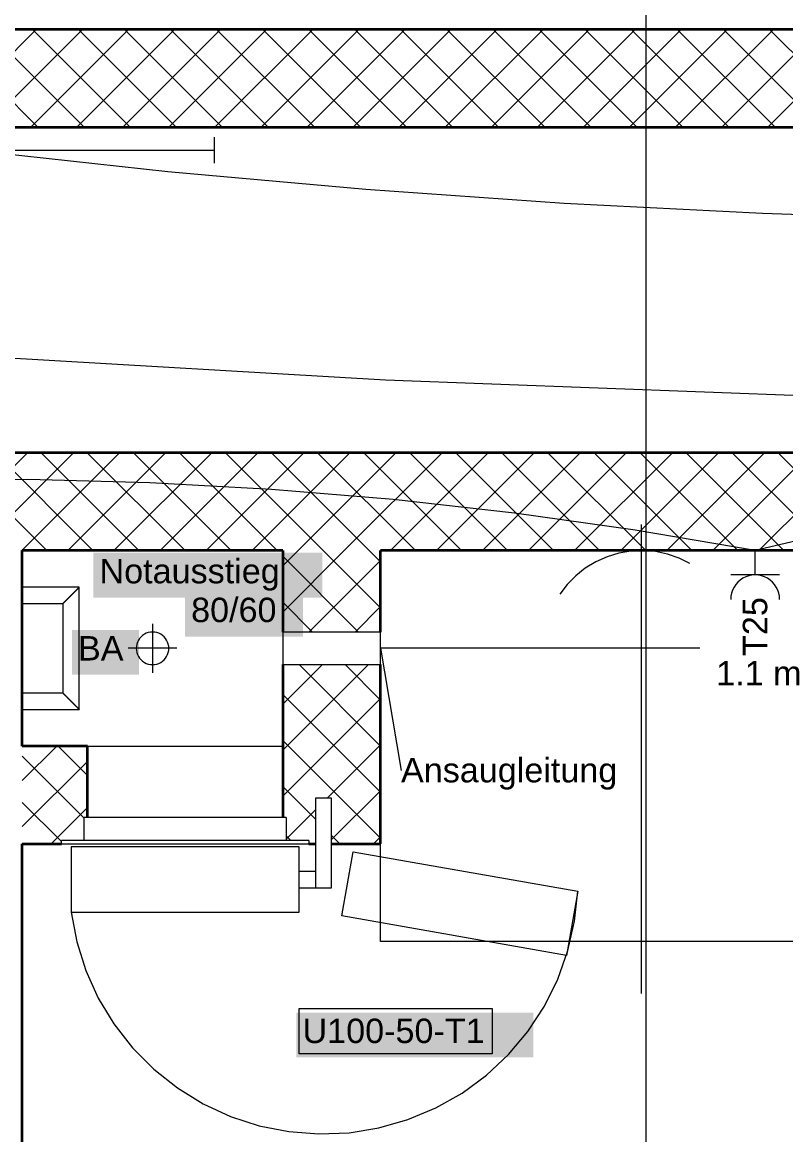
# Model space of a CAD drawing. Extents: x -1067 to 613, y -179 to 712.
# Drawn here: x 59.2 to 106.1, y 408.5 to 476.8 of the extents above; entities that cross this region are included whole.
import ezdxf
from ezdxf.lldxf.tags import DXFTag

# ---------------------------------------------------------------- set-up
doc = ezdxf.new("R2010")
doc.units = 0
doc.layers.get('0').update_dxf_attribs({"lineweight": 13})
for name, color, linetype, lineweight in [('A-____-NOTE-TEXT', 7, 'Continuous', 9), ('A-DETL-____-THIN', 7, 'Continuous', 9), ('A-DETL-GENF-HDLN', 7, '_Verdeckte Linien_', 9), ('A-DOOR-____-HDLN', 7, '_Verdeckte Linien_', 9), ('A-DOOR-____-IDEN', 7, 'Continuous', 5), ('A-DOOR-____-OTLN', 7, 'Continuous', 9), ('A-DOOR-FRAM-OTLN', 7, 'Continuous', 9), ('A-WALL-____-MCUT', 7, 'Continuous', 35), ('A-WALL-____-PATT', 7, 'Continuous', 35), ('I-WALL-____-OTLN', 7, 'Continuous', 9), ('M-HVAC-DUCT-IDEN', 7, 'Continuous', 5), ('M-HVAC-DUCT-OTLN', 7, 'Continuous', 9), ('Q-SPCQ-____-HDLN', 7, '_Verdeckte Linien_', 9), ('S-GRID-____-OTLN', 7, 'Continuous', 5), ('Vertikale Erschließung', 7, 'Continuous', 9)]:
    doc.layers.add(name, color=color, linetype=linetype, lineweight=lineweight)
for name, color, linetype, lineweight, true_color in [('EL01_WAN_Kraft', 1, 'Continuous', 13, 0xff0000), ('EL01_WAN_Leitung_Kraft', 1, 'Continuous', 13, 0xff0000), ('EL01_WAN_Leitung_Licht', 7, 'Continuous', 13, 0x0080ff), ('EL01_WAN_Leuchten', 7, 'Continuous', 13, 0x0080ff)]:
    doc.layers.add(name, color=color, linetype=linetype, lineweight=lineweight, true_color=true_color)
doc.styles.get("Standard").update_dxf_attribs({"font": 'arial.ttf'})
tags = doc.linetypes.add('_Rasterlinie_', pattern=[0.375, 0.2, -0.05, 0.075, -0.05]).pattern_tags.tags
tags[10:11] = [DXFTag(74, 4), DXFTag(75, 0), DXFTag(340, '0'), DXFTag(46, 1.0), DXFTag(50, 0.0), DXFTag(44, 0.0), DXFTag(45, 0.0)]
tags[8:9] = [DXFTag(74, 4), DXFTag(75, 0), DXFTag(340, '0'), DXFTag(46, 1.0), DXFTag(50, 0.0), DXFTag(44, 0.0), DXFTag(45, 0.0)]
tags[6:7] = [DXFTag(74, 4), DXFTag(75, 0), DXFTag(340, '0'), DXFTag(46, 1.0), DXFTag(50, 0.0), DXFTag(44, 0.0), DXFTag(45, 0.0)]
tags[4:5] = [DXFTag(74, 4), DXFTag(75, 0), DXFTag(340, '0'), DXFTag(46, 1.0), DXFTag(50, 0.0), DXFTag(44, 0.0), DXFTag(45, 0.0)]
tags = doc.linetypes.add('_Strichpunkt - Fein_', pattern=[0.2, 0.1, -0.05, 0, -0.05]).pattern_tags.tags
tags[10:11] = [DXFTag(74, 4), DXFTag(75, 0), DXFTag(340, '0'), DXFTag(46, 1.0), DXFTag(50, 0.0), DXFTag(44, 0.0), DXFTag(45, 0.0)]
tags[8:9] = [DXFTag(74, 4), DXFTag(75, 0), DXFTag(340, '0'), DXFTag(46, 1.0), DXFTag(50, 0.0), DXFTag(44, 0.0), DXFTag(45, 0.0)]
tags[6:7] = [DXFTag(74, 4), DXFTag(75, 0), DXFTag(340, '0'), DXFTag(46, 1.0), DXFTag(50, 0.0), DXFTag(44, 0.0), DXFTag(45, 0.0)]
tags[4:5] = [DXFTag(74, 4), DXFTag(75, 0), DXFTag(340, '0'), DXFTag(46, 1.0), DXFTag(50, 0.0), DXFTag(44, 0.0), DXFTag(45, 0.0)]
tags = doc.linetypes.add('_Verdeckte Linien_', pattern=[0.15, 0.1, -0.05]).pattern_tags.tags
tags[6:7] = [DXFTag(74, 4), DXFTag(75, 0), DXFTag(340, '0'), DXFTag(46, 1.0), DXFTag(50, 0.0), DXFTag(44, 0.0), DXFTag(45, 0.0)]
tags[4:5] = [DXFTag(74, 4), DXFTag(75, 0), DXFTag(340, '0'), DXFTag(46, 1.0), DXFTag(50, 0.0), DXFTag(44, 0.0), DXFTag(45, 0.0)]

# ---------------------------------------------------------------- blocks, each defined once
blk = doc.blocks.new('Referenz-A0UJ3194XE', base_point=(-1062.181, -175.856))
at = {"layer": 'A-____-NOTE-TEXT', "color": 0, "linetype": 'Continuous', "lineweight": 5, "ltscale": 0.13}
for p, q in [((66.703, 439.242), (66.594, 439.169)), ((66.82, 439.3), (66.703, 439.242)), ((66.944, 439.342), (66.82, 439.3)), ((67.072, 439.367), (66.944, 439.342)), ((67.203, 439.376), (67.072, 439.367)), ((67.203, 439.876), (67.203, 436.876)), ((67.334, 439.367), (67.203, 439.376)), ((67.462, 439.342), (67.334, 439.367)), ((67.586, 439.3), (67.462, 439.342)), ((67.703, 439.242), (67.586, 439.3)), ((67.812, 439.169), (67.703, 439.242)), ((66.237, 438.635), (66.212, 438.506)), ((66.279, 438.758), (66.237, 438.635)), ((66.337, 438.876), (66.279, 438.758)), ((66.41, 438.984), (66.337, 438.876)), ((66.496, 439.083), (66.41, 438.984)), ((66.594, 439.169), (66.496, 439.083)), ((67.91, 439.083), (67.812, 439.169)), ((67.996, 438.984), (67.91, 439.083)), ((68.069, 438.876), (67.996, 438.984)), ((68.127, 438.758), (68.069, 438.876)), ((68.169, 438.635), (68.127, 438.758)), ((68.194, 438.506), (68.169, 438.635)), ((68.703, 438.376), (65.703, 438.376)), ((66.212, 438.506), (66.203, 438.376)), ((66.203, 438.376), (66.212, 438.245)), ((66.212, 438.245), (66.237, 438.117)), ((66.237, 438.117), (66.279, 437.993)), ((66.279, 437.993), (66.337, 437.876)), ((66.337, 437.876), (66.41, 437.767)), ((67.996, 437.767), (68.069, 437.876)), ((68.069, 437.876), (68.127, 437.993)), ((68.127, 437.993), (68.169, 438.117)), ((68.169, 438.117), (68.194, 438.245)), ((68.203, 438.376), (68.194, 438.506)), ((68.194, 438.245), (68.203, 438.376)), ((66.41, 437.767), (66.496, 437.669)), ((66.496, 437.669), (66.594, 437.582)), ((66.594, 437.582), (66.703, 437.51)), ((66.703, 437.51), (66.82, 437.452)), ((66.82, 437.452), (66.944, 437.41)), ((66.944, 437.41), (67.072, 437.384)), ((67.072, 437.384), (67.203, 437.376)), ((67.203, 437.376), (67.334, 437.384)), ((67.334, 437.384), (67.462, 437.41)), ((67.462, 437.41), (67.586, 437.452)), ((67.586, 437.452), (67.703, 437.51)), ((67.703, 437.51), (67.812, 437.582)), ((67.812, 437.582), (67.91, 437.669)), ((67.91, 437.669), (67.996, 437.767))]:
    blk.add_line(p, q, dxfattribs=at)
at = {"layer": 'A-____-NOTE-TEXT', "color": 7, "linetype": 'Continuous', "lineweight": 5, "ltscale": 0.13, "true_color": 0xffffff}
for points in [[(63.573, 441.486), (77.631, 441.486), (63.573, 444.239)], [(77.631, 441.486), (63.573, 444.239), (77.631, 444.239)], [(69.196, 439.081), (76.44, 439.081), (69.196, 441.858)], [(76.44, 439.081), (69.196, 441.858), (76.44, 441.858)], [(62.252, 436.748), (66.369, 436.748), (62.252, 439.501)], [(66.369, 436.748), (62.252, 439.501), (66.369, 439.501)]]:
    blk.add_solid(points, dxfattribs=at)
at = {"layer": 'A-DETL-____-THIN', "color": 0, "linetype": 'Continuous', "ltscale": 0.13}
for p, q in [((76.203, 426.176), (62.203, 426.176)), ((62.203, 426.176), (62.203, 422.176)), ((76.203, 422.176), (76.203, 426.176)), ((62.203, 422.176), (76.203, 422.176))]:
    blk.add_line(p, q, dxfattribs=at)
at = {"layer": 'A-DETL-GENF-HDLN', "color": 0, "linetype": '_Verdeckte Linien_', "ltscale": 0.13}
for p, q in [((97.203, 445.976), (97.203, 417.176)), ((81.203, 420.376), (81.203, 444.376)), ((81.203, 444.376), (92.203, 444.376)), ((95.831, 444.217), (95.109, 443.998)), ((96.574, 444.343), (95.831, 444.217)), ((97.327, 444.374), (96.574, 444.343)), ((98.078, 444.311), (97.327, 444.374)), ((98.816, 444.155), (98.078, 444.311)), ((99.528, 443.907), (98.816, 444.155)), ((100.203, 444.376), (113.203, 444.376)), ((94.421, 443.692), (93.776, 443.301)), ((95.109, 443.998), (94.421, 443.692)), ((100.203, 443.572), (99.528, 443.907)), ((93.185, 442.832), (92.658, 442.293)), ((93.776, 443.301), (93.185, 442.832)), ((92.658, 442.293), (92.203, 441.692)), ((100.803, 438.376), (81.203, 438.376)), ((78.833, 421.946), (79.528, 425.885)), ((79.528, 425.885), (93.315, 423.454)), ((93.315, 423.454), (92.62, 419.515)), ((92.62, 419.515), (78.833, 421.946)), ((113.203, 420.376), (81.203, 420.376))]:
    blk.add_line(p, q, dxfattribs=at)
at = {"layer": 'A-DOOR-____-HDLN', "color": 0, "linetype": '_Verdeckte Linien_', "ltscale": 0.13}
for p, q in [((93.121, 421.618), (93.316, 423.461)), ((62.203, 422.176), (62.549, 420.355)), ((92.71, 419.81), (93.121, 421.618)), ((62.549, 420.355), (63.109, 418.587)), ((92.087, 418.064), (92.71, 419.81)), ((63.109, 418.587), (63.874, 416.898)), ((91.261, 416.404), (92.087, 418.064)), ((63.874, 416.898), (64.833, 415.312)), ((90.245, 414.853), (91.261, 416.404)), ((64.833, 415.312), (65.973, 413.851)), ((89.053, 413.434), (90.245, 414.853)), ((65.973, 413.851), (67.279, 412.534)), ((87.701, 412.166), (89.053, 413.434)), ((67.279, 412.534), (68.731, 411.382)), ((86.208, 411.066), (87.701, 412.166)), ((68.731, 411.382), (70.309, 410.41)), ((84.595, 410.152), (86.208, 411.066)), ((70.309, 410.41), (71.992, 409.631)), ((82.886, 409.434), (84.595, 410.152)), ((71.992, 409.631), (73.755, 409.057)), ((81.104, 408.924), (82.886, 409.434)), ((73.755, 409.057), (75.573, 408.696)), ((75.573, 408.696), (77.421, 408.553)), ((77.421, 408.553), (79.274, 408.629)), ((79.274, 408.629), (81.104, 408.924))]:
    blk.add_line(p, q, dxfattribs=at)
at = {"layer": 'A-DOOR-____-IDEN', "color": 0, "linetype": 'Continuous', "ltscale": 0.13}
for p, q in [((76.213, 416.255), (88.053, 416.255)), ((76.213, 413.475), (76.213, 416.255)), ((88.053, 416.255), (88.053, 413.475)), ((88.053, 413.475), (76.213, 413.475))]:
    blk.add_line(p, q, dxfattribs=at)
at = {"layer": 'A-DOOR-____-IDEN', "color": 7, "linetype": 'Continuous', "ltscale": 0.13, "true_color": 0xffffff}
for points in [[(76.038, 413.252), (90.577, 413.252), (76.038, 416.011)], [(90.577, 413.252), (76.038, 416.011), (90.577, 416.011)]]:
    blk.add_solid(points, dxfattribs=at)
at = {"layer": 'A-DOOR-____-OTLN', "color": 0, "linetype": 'Continuous', "ltscale": 0.13}
for p, q in [((78.2, 429.176), (77.2, 429.176)), ((77.2, 429.176), (77.2, 423.676)), ((78.2, 423.676), (78.2, 429.176)), ((77.2, 424.676), (76.203, 424.676)), ((76.203, 423.676), (77.2, 423.676)), ((77.2, 423.676), (78.2, 423.676))]:
    blk.add_line(p, q, dxfattribs=at)
at = {"layer": 'A-DOOR-FRAM-OTLN', "color": 0, "linetype": 'Continuous', "ltscale": 0.13}
for p, q in [((63.003, 426.576), (63.003, 427.976)), ((75.403, 427.976), (63.003, 427.976)), ((75.403, 427.976), (75.403, 426.576)), ((61.603, 426.376), (61.603, 426.576)), ((76.803, 426.576), (61.603, 426.576)), ((61.603, 426.376), (76.803, 426.376)), ((76.803, 426.576), (76.803, 426.376))]:
    blk.add_line(p, q, dxfattribs=at)
at = {"layer": 'A-WALL-____-MCUT', "color": 0, "linetype": 'Continuous', "ltscale": 0.35}
for p, q in [((198.844, 476.376), (-829.787, 476.376)), ((-827.132, 470.376), (198.844, 470.376)), ((178.303, 450.376), (-831.255, 450.376)), ((59.203, 432.376), (59.203, 444.376)), ((75.203, 444.376), (59.203, 444.376)), ((75.203, 444.376), (75.203, 439.376)), ((168.303, 444.376), (81.203, 444.376)), ((81.203, 439.376), (81.203, 444.376)), ((75.203, 437.376), (75.203, 427.976)), ((81.203, 426.376), (81.203, 437.376)), ((63.203, 432.376), (59.203, 432.376)), ((63.203, 427.976), (63.203, 432.376)), ((59.203, 350.976), (59.203, 426.376)), ((59.203, 426.376), (61.603, 426.376)), ((76.803, 426.376), (77.2, 426.376)), ((78.2, 426.376), (81.203, 426.376))]:
    blk.add_line(p, q, dxfattribs=at)
at = {"layer": 'A-WALL-____-PATT', "color": 0, "linetype": 'Continuous', "lineweight": 9, "ltscale": 0.13}
for p, q in [((54.067, 470.376), (60.067, 476.376)), ((60.169, 470.376), (54.169, 476.376)), ((56.895, 470.376), (62.895, 476.376)), ((62.998, 470.376), (56.998, 476.376)), ((59.724, 470.376), (65.724, 476.376)), ((65.826, 470.376), (59.826, 476.376)), ((62.552, 470.376), (68.552, 476.376)), ((68.654, 470.376), (62.654, 476.376)), ((65.38, 470.376), (71.38, 476.376)), ((71.483, 470.376), (65.483, 476.376)), ((68.209, 470.376), (74.209, 476.376)), ((74.311, 470.376), (68.311, 476.376)), ((71.037, 470.376), (77.037, 476.376)), ((77.14, 470.376), (71.14, 476.376)), ((73.866, 470.376), (79.866, 476.376)), ((79.968, 470.376), (73.968, 476.376)), ((76.694, 470.376), (82.694, 476.376)), ((82.797, 470.376), (76.797, 476.376)), ((79.523, 470.376), (85.523, 476.376)), ((85.625, 470.376), (79.625, 476.376)), ((82.351, 470.376), (88.351, 476.376)), ((88.453, 470.376), (82.453, 476.376)), ((85.179, 470.376), (91.179, 476.376)), ((91.282, 470.376), (85.282, 476.376)), ((88.008, 470.376), (94.008, 476.376)), ((94.11, 470.376), (88.11, 476.376)), ((90.836, 470.376), (96.836, 476.376)), ((96.939, 470.376), (90.939, 476.376)), ((93.665, 470.376), (99.665, 476.376)), ((99.767, 470.376), (93.767, 476.376)), ((96.493, 470.376), (102.493, 476.376)), ((102.596, 470.376), (96.596, 476.376)), ((99.322, 470.376), (105.322, 476.376)), ((105.424, 470.376), (99.424, 476.376)), ((102.15, 470.376), (108.15, 476.376)), ((108.252, 470.376), (102.252, 476.376)), ((104.978, 470.376), (110.978, 476.376)), ((111.081, 470.376), (105.081, 476.376)), ((53.523, 444.376), (59.523, 450.376)), ((60.713, 444.376), (54.713, 450.376)), ((56.351, 444.376), (62.351, 450.376)), ((63.542, 444.376), (57.542, 450.376)), ((59.179, 444.376), (65.179, 450.376)), ((66.37, 444.376), (60.37, 450.376)), ((62.008, 444.376), (68.008, 450.376)), ((69.199, 444.376), (63.199, 450.376)), ((64.836, 444.376), (70.836, 450.376)), ((72.027, 444.376), (66.027, 450.376)), ((67.665, 444.376), (73.665, 450.376)), ((74.856, 444.376), (68.856, 450.376)), ((70.493, 444.376), (76.493, 450.376)), ((77.684, 444.376), (71.684, 450.376)), ((73.322, 444.376), (79.322, 450.376)), ((80.512, 444.376), (74.512, 450.376)), ((76.15, 444.376), (82.15, 450.376)), ((83.341, 444.376), (77.341, 450.376)), ((78.978, 444.376), (84.978, 450.376)), ((86.169, 444.376), (80.169, 450.376)), ((81.807, 444.376), (87.807, 450.376)), ((88.998, 444.376), (82.998, 450.376)), ((84.635, 444.376), (90.635, 450.376)), ((91.826, 444.376), (85.826, 450.376)), ((87.464, 444.376), (93.464, 450.376)), ((94.654, 444.376), (88.654, 450.376)), ((90.292, 444.376), (96.292, 450.376)), ((97.483, 444.376), (91.483, 450.376)), ((93.121, 444.376), (99.121, 450.376)), ((100.311, 444.376), (94.311, 450.376)), ((95.949, 444.376), (101.949, 450.376)), ((103.14, 444.376), (97.14, 450.376)), ((98.777, 444.376), (104.777, 450.376)), ((105.968, 444.376), (99.968, 450.376)), ((101.606, 444.376), (107.606, 450.376)), ((108.797, 444.376), (102.797, 450.376)), ((104.434, 444.376), (110.434, 450.376)), ((111.625, 444.376), (105.625, 450.376)), ((75.203, 443.429), (76.15, 444.376)), ((75.203, 440.6), (78.978, 444.376)), ((79.856, 439.376), (75.203, 444.028)), ((81.203, 440.857), (77.684, 444.376)), ((81.203, 443.685), (80.512, 444.376)), ((76.807, 439.376), (81.203, 443.772)), ((77.027, 439.376), (75.203, 441.2)), ((79.635, 439.376), (81.203, 440.943)), ((75.203, 434.943), (77.635, 437.376)), ((75.203, 432.115), (80.464, 437.376)), ((81.203, 432.371), (76.199, 437.376)), ((81.203, 435.2), (79.027, 437.376)), ((81.203, 429.543), (75.203, 435.543)), ((75.203, 429.287), (81.203, 435.287)), ((81.203, 426.714), (75.203, 432.714)), ((77.921, 429.176), (81.203, 432.458)), ((59.203, 430.257), (61.322, 432.376)), ((63.003, 427.944), (59.203, 431.744)), ((63.203, 430.572), (61.4, 432.376)), ((59.203, 427.429), (63.203, 431.429)), ((77.2, 427.89), (75.203, 429.886)), ((78.2, 426.626), (81.203, 429.63)), ((61.603, 426.516), (59.203, 428.915)), ((60.978, 426.376), (63.203, 428.6)), ((75.403, 426.658), (77.2, 428.455)), ((75.685, 426.576), (75.403, 426.858)), ((78.713, 426.376), (78.2, 426.89)), ((80.777, 426.376), (81.203, 426.801))]:
    blk.add_line(p, q, dxfattribs=at)
at = {"layer": 'I-WALL-____-OTLN', "color": 0, "linetype": 'Continuous', "ltscale": 0.13}
blk.add_line((63.203, 432.376), (75.203, 432.376), dxfattribs=at)
at = {"layer": 'M-HVAC-DUCT-IDEN', "color": 0, "linetype": 'Continuous', "ltscale": 0.13}
blk.add_line((81.203, 438.376), (82.46, 430.872), dxfattribs=at)
at = {"layer": 'M-HVAC-DUCT-OTLN', "color": 0, "linetype": '_Strichpunkt - Fein_', "ltscale": 0.13}
for p, q in [((81.203, 439.376), (75.203, 439.376)), ((75.203, 439.376), (75.203, 437.376)), ((81.203, 437.376), (81.203, 439.376)), ((75.203, 437.376), (81.203, 437.376))]:
    blk.add_line(p, q, dxfattribs=at)
at = {"layer": 'Q-SPCQ-____-HDLN', "color": 0, "linetype": '_Verdeckte Linien_', "ltscale": 0.13}
blk.add_line((97.203, 444.376), (97.203, 420.376), dxfattribs=at)
at = {"layer": 'S-GRID-____-OTLN', "color": 0, "linetype": '_Rasterlinie_', "ltscale": 0.13}
blk.add_line((97.503, -171.085), (97.503, 546.376), dxfattribs=at)
at = {"layer": 'Vertikale Erschließung', "color": 0, "linetype": 'Continuous', "ltscale": 0.13}
for p, q in [((62.703, 442.126), (59.203, 442.126)), ((62.541, 441.964), (62.549, 441.971)), ((62.549, 441.971), (62.557, 441.979)), ((62.557, 441.979), (62.56, 441.983)), ((62.56, 441.983), (62.564, 441.987)), ((62.564, 441.987), (62.568, 441.991)), ((62.568, 441.991), (62.572, 441.994)), ((62.572, 441.994), (62.575, 441.998)), ((62.575, 441.998), (62.579, 442.002)), ((62.579, 442.002), (62.582, 442.005)), ((62.582, 442.005), (62.586, 442.009)), ((62.586, 442.009), (62.589, 442.012)), ((62.589, 442.012), (62.593, 442.016)), ((62.593, 442.016), (62.596, 442.019)), ((62.596, 442.019), (62.6, 442.022)), ((62.6, 442.022), (62.606, 442.029)), ((62.606, 442.029), (62.613, 442.035)), ((62.613, 442.035), (62.619, 442.041)), ((62.619, 442.041), (62.625, 442.047)), ((62.625, 442.047), (62.63, 442.053)), ((62.63, 442.053), (62.636, 442.059)), ((62.636, 442.059), (62.641, 442.064)), ((62.641, 442.064), (62.646, 442.069)), ((62.646, 442.069), (62.651, 442.074)), ((62.651, 442.074), (62.656, 442.079)), ((62.656, 442.079), (62.661, 442.083)), ((62.661, 442.083), (62.665, 442.088)), ((62.665, 442.088), (62.669, 442.092)), ((62.669, 442.092), (62.673, 442.096)), ((62.673, 442.096), (62.676, 442.099)), ((62.676, 442.099), (62.68, 442.103)), ((62.68, 442.103), (62.683, 442.106)), ((62.683, 442.106), (62.686, 442.109)), ((62.686, 442.109), (62.691, 442.114)), ((62.691, 442.114), (62.695, 442.118)), ((62.695, 442.118), (62.699, 442.121)), ((62.699, 442.121), (62.701, 442.124)), ((62.701, 442.124), (62.702, 442.125)), ((62.702, 442.125), (62.703, 442.126)), ((62.703, 434.626), (62.703, 442.126)), ((61.857, 441.28), (61.865, 441.288)), ((61.865, 441.288), (61.873, 441.296)), ((61.873, 441.296), (61.882, 441.304)), ((61.882, 441.304), (61.89, 441.313)), ((61.89, 441.313), (61.899, 441.321)), ((61.899, 441.321), (61.907, 441.33)), ((61.907, 441.33), (61.916, 441.339)), ((61.916, 441.339), (61.925, 441.348)), ((61.925, 441.348), (61.934, 441.357)), ((61.934, 441.357), (61.944, 441.366)), ((61.944, 441.366), (61.953, 441.376)), ((61.953, 441.376), (61.958, 441.38)), ((61.958, 441.38), (61.962, 441.385)), ((61.962, 441.385), (61.967, 441.39)), ((61.967, 441.39), (61.972, 441.395)), ((61.972, 441.395), (61.977, 441.4)), ((61.977, 441.4), (61.982, 441.405)), ((61.982, 441.405), (61.987, 441.409)), ((61.987, 441.409), (61.992, 441.414)), ((61.992, 441.414), (61.997, 441.419)), ((61.997, 441.419), (62.002, 441.424)), ((62.002, 441.424), (62.007, 441.429)), ((62.007, 441.429), (62.012, 441.434)), ((62.012, 441.434), (62.017, 441.439)), ((62.017, 441.439), (62.022, 441.444)), ((62.022, 441.444), (62.027, 441.45)), ((62.027, 441.45), (62.032, 441.455)), ((62.032, 441.455), (62.037, 441.46)), ((62.037, 441.46), (62.042, 441.465)), ((62.042, 441.465), (62.048, 441.47)), ((62.048, 441.47), (62.053, 441.475)), ((62.053, 441.475), (62.058, 441.481)), ((62.058, 441.481), (62.063, 441.486)), ((62.063, 441.486), (62.068, 441.491)), ((62.068, 441.491), (62.074, 441.496)), ((62.074, 441.496), (62.079, 441.502)), ((62.079, 441.502), (62.084, 441.507)), ((62.084, 441.507), (62.089, 441.512)), ((62.089, 441.512), (62.095, 441.517)), ((62.095, 441.517), (62.1, 441.523)), ((62.1, 441.523), (62.105, 441.528)), ((62.105, 441.528), (62.111, 441.534)), ((62.111, 441.534), (62.116, 441.539)), ((62.116, 441.539), (62.121, 441.544)), ((62.121, 441.544), (62.127, 441.55)), ((62.127, 441.55), (62.132, 441.555)), ((62.132, 441.555), (62.138, 441.56)), ((62.138, 441.56), (62.143, 441.566)), ((62.143, 441.566), (62.149, 441.571)), ((62.149, 441.571), (62.154, 441.577)), ((62.154, 441.577), (62.16, 441.582)), ((62.16, 441.582), (62.165, 441.588)), ((62.165, 441.588), (62.17, 441.593)), ((62.17, 441.593), (62.176, 441.598)), ((62.176, 441.598), (62.181, 441.604)), ((62.181, 441.604), (62.187, 441.609)), ((62.187, 441.609), (62.192, 441.615)), ((62.192, 441.615), (62.198, 441.62)), ((62.198, 441.62), (62.203, 441.626)), ((62.203, 441.626), (62.208, 441.631)), ((62.208, 441.631), (62.214, 441.637)), ((62.214, 441.637), (62.219, 441.642)), ((62.219, 441.642), (62.225, 441.648)), ((62.225, 441.648), (62.23, 441.653)), ((62.23, 441.653), (62.236, 441.658)), ((62.236, 441.658), (62.241, 441.664)), ((62.241, 441.664), (62.246, 441.669)), ((62.246, 441.669), (62.252, 441.675)), ((62.252, 441.675), (62.257, 441.68)), ((62.257, 441.68), (62.263, 441.686)), ((62.263, 441.686), (62.268, 441.691)), ((62.268, 441.691), (62.274, 441.696)), ((62.274, 441.696), (62.279, 441.702)), ((62.279, 441.702), (62.285, 441.707)), ((62.285, 441.707), (62.29, 441.713)), ((62.29, 441.713), (62.295, 441.718)), ((62.295, 441.718), (62.301, 441.723)), ((62.301, 441.723), (62.306, 441.729)), ((62.306, 441.729), (62.311, 441.734)), ((62.311, 441.734), (62.317, 441.739)), ((62.317, 441.739), (62.322, 441.745)), ((62.322, 441.745), (62.327, 441.75)), ((62.327, 441.75), (62.332, 441.755)), ((62.332, 441.755), (62.338, 441.76)), ((62.338, 441.76), (62.343, 441.766)), ((62.343, 441.766), (62.348, 441.771)), ((62.348, 441.771), (62.353, 441.776)), ((62.353, 441.776), (62.358, 441.781)), ((62.358, 441.781), (62.364, 441.786)), ((62.364, 441.786), (62.369, 441.792)), ((62.369, 441.792), (62.374, 441.797)), ((62.374, 441.797), (62.379, 441.802)), ((62.379, 441.802), (62.384, 441.807)), ((62.384, 441.807), (62.389, 441.812)), ((62.389, 441.812), (62.394, 441.817)), ((62.394, 441.817), (62.399, 441.822)), ((62.399, 441.822), (62.404, 441.827)), ((62.404, 441.827), (62.409, 441.832)), ((62.409, 441.832), (62.414, 441.837)), ((62.414, 441.837), (62.419, 441.842)), ((62.419, 441.842), (62.424, 441.847)), ((62.424, 441.847), (62.429, 441.852)), ((62.429, 441.852), (62.434, 441.857)), ((62.434, 441.857), (62.439, 441.861)), ((62.439, 441.861), (62.444, 441.866)), ((62.444, 441.866), (62.448, 441.871)), ((62.448, 441.871), (62.453, 441.876)), ((62.453, 441.876), (62.458, 441.88)), ((62.458, 441.88), (62.462, 441.885)), ((62.462, 441.885), (62.467, 441.89)), ((62.467, 441.89), (62.472, 441.894)), ((62.472, 441.894), (62.476, 441.899)), ((62.476, 441.899), (62.481, 441.903)), ((62.481, 441.903), (62.485, 441.908)), ((62.485, 441.908), (62.49, 441.913)), ((62.49, 441.913), (62.494, 441.917)), ((62.494, 441.917), (62.499, 441.921)), ((62.499, 441.921), (62.503, 441.926)), ((62.503, 441.926), (62.507, 441.93)), ((62.507, 441.93), (62.516, 441.939)), ((62.516, 441.939), (62.524, 441.947)), ((62.524, 441.947), (62.533, 441.955)), ((62.533, 441.955), (62.541, 441.964)), ((59.203, 441.126), (61.703, 441.126)), ((61.703, 441.126), (61.703, 435.626)), ((61.703, 441.126), (61.704, 441.126)), ((61.704, 441.126), (61.705, 441.128)), ((61.705, 441.128), (61.707, 441.13)), ((61.707, 441.13), (61.711, 441.133)), ((61.711, 441.133), (61.715, 441.138)), ((61.715, 441.138), (61.72, 441.143)), ((61.72, 441.143), (61.723, 441.146)), ((61.723, 441.146), (61.726, 441.149)), ((61.726, 441.149), (61.73, 441.152)), ((61.73, 441.152), (61.733, 441.156)), ((61.733, 441.156), (61.737, 441.16)), ((61.737, 441.16), (61.741, 441.164)), ((61.741, 441.164), (61.745, 441.168)), ((61.745, 441.168), (61.75, 441.173)), ((61.75, 441.173), (61.755, 441.177)), ((61.755, 441.177), (61.76, 441.182)), ((61.76, 441.182), (61.765, 441.187)), ((61.765, 441.187), (61.77, 441.193)), ((61.77, 441.193), (61.776, 441.198)), ((61.776, 441.198), (61.781, 441.204)), ((61.781, 441.204), (61.787, 441.21)), ((61.787, 441.21), (61.793, 441.216)), ((61.793, 441.216), (61.8, 441.222)), ((61.8, 441.222), (61.806, 441.229)), ((61.806, 441.229), (61.81, 441.232)), ((61.81, 441.232), (61.813, 441.236)), ((61.813, 441.236), (61.817, 441.239)), ((61.817, 441.239), (61.82, 441.243)), ((61.82, 441.243), (61.824, 441.246)), ((61.824, 441.246), (61.827, 441.25)), ((61.827, 441.25), (61.831, 441.253)), ((61.831, 441.253), (61.834, 441.257)), ((61.834, 441.257), (61.838, 441.261)), ((61.838, 441.261), (61.842, 441.265)), ((61.842, 441.265), (61.846, 441.268)), ((61.846, 441.268), (61.849, 441.272)), ((61.849, 441.272), (61.857, 441.28)), ((61.703, 435.626), (59.203, 435.626)), ((61.703, 435.626), (61.703, 435.625)), ((61.703, 435.625), (61.705, 435.624)), ((61.705, 435.624), (61.707, 435.621)), ((61.707, 435.621), (61.711, 435.618)), ((61.711, 435.618), (61.715, 435.614)), ((61.715, 435.614), (61.72, 435.609)), ((61.72, 435.609), (61.723, 435.606)), ((61.723, 435.606), (61.726, 435.603)), ((61.726, 435.603), (61.73, 435.599)), ((61.73, 435.599), (61.733, 435.596)), ((61.733, 435.596), (61.737, 435.592)), ((61.737, 435.592), (61.741, 435.588)), ((61.741, 435.588), (61.745, 435.583)), ((61.745, 435.583), (61.75, 435.579)), ((61.75, 435.579), (61.755, 435.574)), ((61.755, 435.574), (61.759, 435.569)), ((61.759, 435.569), (61.765, 435.564)), ((61.765, 435.564), (61.77, 435.559)), ((61.77, 435.559), (61.776, 435.553)), ((61.776, 435.553), (61.781, 435.547)), ((61.781, 435.547), (61.787, 435.541)), ((61.787, 435.541), (61.793, 435.535)), ((61.793, 435.535), (61.8, 435.529)), ((61.8, 435.529), (61.806, 435.522)), ((61.806, 435.522), (61.81, 435.519)), ((61.81, 435.519), (61.813, 435.516)), ((61.813, 435.516), (61.816, 435.512)), ((61.816, 435.512), (61.82, 435.509)), ((61.82, 435.509), (61.824, 435.505)), ((61.824, 435.505), (61.827, 435.502)), ((61.827, 435.502), (61.831, 435.498)), ((61.831, 435.498), (61.834, 435.494)), ((61.834, 435.494), (61.838, 435.491)), ((61.838, 435.491), (61.842, 435.487)), ((61.842, 435.487), (61.846, 435.483)), ((61.846, 435.483), (61.849, 435.479)), ((61.849, 435.479), (61.857, 435.471)), ((61.857, 435.471), (61.865, 435.464)), ((61.865, 435.464), (61.873, 435.455)), ((61.873, 435.455), (61.882, 435.447)), ((61.882, 435.447), (61.89, 435.439)), ((61.89, 435.439), (61.899, 435.43)), ((61.899, 435.43), (61.907, 435.421)), ((61.907, 435.421), (61.916, 435.412)), ((61.916, 435.412), (61.925, 435.403)), ((61.925, 435.403), (61.934, 435.394)), ((61.934, 435.394), (61.944, 435.385)), ((61.944, 435.385), (61.953, 435.376)), ((61.953, 435.376), (61.958, 435.371)), ((61.958, 435.371), (61.963, 435.366)), ((61.963, 435.366), (61.967, 435.361)), ((61.967, 435.361), (61.972, 435.357)), ((61.972, 435.357), (61.977, 435.352)), ((61.977, 435.352), (61.982, 435.347)), ((61.982, 435.347), (61.987, 435.342)), ((61.987, 435.342), (61.992, 435.337)), ((61.992, 435.337), (61.997, 435.332)), ((61.997, 435.332), (62.002, 435.327)), ((62.002, 435.327), (62.007, 435.322)), ((62.007, 435.322), (62.012, 435.317)), ((62.012, 435.317), (62.017, 435.312)), ((62.017, 435.312), (62.022, 435.307)), ((62.022, 435.307), (62.027, 435.302)), ((62.027, 435.302), (62.032, 435.297)), ((62.032, 435.297), (62.037, 435.291)), ((62.037, 435.291), (62.042, 435.286)), ((62.042, 435.286), (62.047, 435.281)), ((62.047, 435.281), (62.053, 435.276)), ((62.053, 435.276), (62.058, 435.271)), ((62.058, 435.271), (62.063, 435.266)), ((62.063, 435.266), (62.068, 435.26)), ((62.068, 435.26), (62.074, 435.255)), ((62.074, 435.255), (62.079, 435.25)), ((62.079, 435.25), (62.084, 435.245)), ((62.084, 435.245), (62.089, 435.239)), ((62.089, 435.239), (62.095, 435.234)), ((62.095, 435.234), (62.1, 435.229)), ((62.1, 435.229), (62.105, 435.223)), ((62.105, 435.223), (62.111, 435.218)), ((62.111, 435.218), (62.116, 435.213)), ((62.116, 435.213), (62.122, 435.207)), ((62.122, 435.207), (62.127, 435.202)), ((62.127, 435.202), (62.132, 435.196)), ((62.132, 435.196), (62.138, 435.191)), ((62.138, 435.191), (62.143, 435.186)), ((62.143, 435.186), (62.149, 435.18)), ((62.149, 435.18), (62.154, 435.175)), ((62.154, 435.175), (62.159, 435.169)), ((62.159, 435.169), (62.165, 435.164)), ((62.165, 435.164), (62.17, 435.158)), ((62.17, 435.158), (62.176, 435.153)), ((62.176, 435.153), (62.181, 435.147)), ((62.181, 435.147), (62.187, 435.142)), ((62.187, 435.142), (62.192, 435.137)), ((62.192, 435.137), (62.198, 435.131)), ((59.203, 434.626), (62.703, 434.626)), ((62.198, 435.131), (62.203, 435.126)), ((62.203, 435.126), (62.208, 435.12)), ((62.208, 435.12), (62.214, 435.115)), ((62.214, 435.115), (62.219, 435.109)), ((62.219, 435.109), (62.225, 435.104)), ((62.225, 435.104), (62.23, 435.099)), ((62.23, 435.099), (62.236, 435.093)), ((62.236, 435.093), (62.241, 435.088)), ((62.241, 435.088), (62.247, 435.082)), ((62.247, 435.082), (62.252, 435.077)), ((62.252, 435.077), (62.257, 435.071)), ((62.257, 435.071), (62.263, 435.066)), ((62.263, 435.066), (62.268, 435.06)), ((62.268, 435.06), (62.274, 435.055)), ((62.274, 435.055), (62.279, 435.05)), ((62.279, 435.05), (62.284, 435.044)), ((62.284, 435.044), (62.29, 435.039)), ((62.29, 435.039), (62.295, 435.033)), ((62.295, 435.033), (62.301, 435.028)), ((62.301, 435.028), (62.306, 435.023)), ((62.306, 435.023), (62.311, 435.017)), ((62.311, 435.017), (62.317, 435.012)), ((62.317, 435.012), (62.322, 435.007)), ((62.322, 435.007), (62.327, 435.002)), ((62.327, 435.002), (62.332, 434.996)), ((62.332, 434.996), (62.338, 434.991)), ((62.338, 434.991), (62.343, 434.986)), ((62.343, 434.986), (62.348, 434.981)), ((62.348, 434.981), (62.353, 434.975)), ((62.353, 434.975), (62.359, 434.97)), ((62.359, 434.97), (62.364, 434.965)), ((62.364, 434.965), (62.369, 434.96)), ((62.369, 434.96), (62.374, 434.955)), ((62.374, 434.955), (62.379, 434.95)), ((62.379, 434.95), (62.384, 434.945)), ((62.384, 434.945), (62.389, 434.939)), ((62.389, 434.939), (62.394, 434.934)), ((62.394, 434.934), (62.399, 434.929)), ((62.399, 434.929), (62.404, 434.924)), ((62.404, 434.924), (62.409, 434.919)), ((62.409, 434.919), (62.414, 434.914)), ((62.414, 434.914), (62.419, 434.909)), ((62.419, 434.909), (62.424, 434.904)), ((62.424, 434.904), (62.429, 434.9)), ((62.429, 434.9), (62.434, 434.895)), ((62.434, 434.895), (62.439, 434.89)), ((62.439, 434.89), (62.443, 434.885)), ((62.443, 434.885), (62.448, 434.88)), ((62.448, 434.88), (62.453, 434.876)), ((62.453, 434.876), (62.458, 434.871)), ((62.458, 434.871), (62.462, 434.866)), ((62.462, 434.866), (62.467, 434.862)), ((62.467, 434.862), (62.472, 434.857)), ((62.472, 434.857), (62.476, 434.853)), ((62.476, 434.853), (62.481, 434.848)), ((62.481, 434.848), (62.485, 434.844)), ((62.485, 434.844), (62.49, 434.839)), ((62.49, 434.839), (62.494, 434.835)), ((62.494, 434.835), (62.499, 434.83)), ((62.499, 434.83), (62.503, 434.826)), ((62.503, 434.826), (62.507, 434.821)), ((62.507, 434.821), (62.516, 434.813)), ((62.516, 434.813), (62.524, 434.804)), ((62.524, 434.804), (62.533, 434.796)), ((62.533, 434.796), (62.541, 434.788)), ((62.541, 434.788), (62.549, 434.78)), ((62.549, 434.78), (62.557, 434.772)), ((62.557, 434.772), (62.56, 434.768)), ((62.56, 434.768), (62.564, 434.765)), ((62.564, 434.765), (62.568, 434.761)), ((62.568, 434.761), (62.572, 434.757)), ((62.572, 434.757), (62.575, 434.754)), ((62.575, 434.754), (62.579, 434.75)), ((62.579, 434.75), (62.582, 434.746)), ((62.582, 434.746), (62.586, 434.743)), ((62.586, 434.743), (62.59, 434.739)), ((62.59, 434.739), (62.593, 434.736)), ((62.593, 434.736), (62.596, 434.732)), ((62.596, 434.732), (62.6, 434.729)), ((62.6, 434.729), (62.606, 434.723)), ((62.606, 434.723), (62.613, 434.716)), ((62.613, 434.716), (62.619, 434.71)), ((62.619, 434.71), (62.625, 434.704)), ((62.625, 434.704), (62.63, 434.698)), ((62.63, 434.698), (62.636, 434.693)), ((62.636, 434.693), (62.641, 434.687)), ((62.641, 434.687), (62.647, 434.682)), ((62.647, 434.682), (62.651, 434.677)), ((62.651, 434.677), (62.656, 434.673)), ((62.656, 434.673), (62.661, 434.668)), ((62.661, 434.668), (62.665, 434.664)), ((62.665, 434.664), (62.669, 434.66)), ((62.669, 434.66), (62.673, 434.656)), ((62.673, 434.656), (62.676, 434.652)), ((62.676, 434.652), (62.68, 434.649)), ((62.68, 434.649), (62.683, 434.646)), ((62.683, 434.646), (62.686, 434.643)), ((62.686, 434.643), (62.691, 434.638)), ((62.691, 434.638), (62.695, 434.633)), ((62.695, 434.633), (62.699, 434.63)), ((62.699, 434.63), (62.701, 434.628)), ((62.701, 434.628), (62.703, 434.626)), ((62.703, 434.626), (62.703, 434.626))]:
    blk.add_line(p, q, dxfattribs=at)
at = {"layer": 'A-____-NOTE-TEXT', "color": 0, "linetype": 'Continuous', "lineweight": 5, "ltscale": 0.13, "char_height": 1.5, "attachment_point": 1}
for s, insert in [('{\\fArial;Notausstieg}', (63.948, 443.864)), ('{\\fArial;80/60}', (69.571, 441.483)), ('{\\fArial;BA}', (62.627, 439.126))]:
    blk.add_mtext(s, dxfattribs=dict(at, insert=insert))
at = {"layer": 'A-DOOR-____-IDEN', "color": 0, "linetype": 'Continuous', "ltscale": 0.13, "insert": (76.413, 415.636), "char_height": 1.5, "attachment_point": 1}
blk.add_mtext('{\\fArial;U100-50-T1}', dxfattribs=at)
at = {"layer": 'M-HVAC-DUCT-IDEN', "color": 0, "linetype": 'Continuous', "ltscale": 0.13, "insert": (82.46, 431.644), "char_height": 1.5, "attachment_point": 1}
blk.add_mtext('{\\fArial;Ansaugleitung}', dxfattribs=at)
blk = doc.blocks.new('Leitung-A0UJ31IOXE', base_point=(104.205, 420.626))
at = {"color": 0, "linetype": 'ByBlock', "lineweight": -2, "ltscale": 0.13}
for p, q in [((130.357, 448.928), (123.327, 448.295)), ((135.07, 449.106), (130.357, 448.928)), ((139.742, 449.066), (135.07, 449.106)), ((144.318, 448.788), (139.742, 449.066)), ((123.327, 448.295), (116.504, 447.281)), ((147.656, 448.411), (144.318, 448.788)), ((150.887, 447.882), (147.656, 448.411)), ((153.99, 447.191), (150.887, 447.882)), ((116.504, 447.281), (104.205, 444.376)), ((156.941, 446.33), (153.99, 447.191)), ((159.718, 445.291), (156.941, 446.33)), ((162.298, 444.065), (159.718, 445.291)), ((164.659, 442.646), (162.298, 444.065)), ((166.779, 441.023), (164.659, 442.646)), ((169.189, 438.53), (166.779, 441.023)), ((171.075, 435.641), (169.189, 438.53)), ((172.385, 432.338), (171.075, 435.641)), ((172.794, 430.617), (172.385, 432.338)), ((173.078, 428.82), (172.794, 430.617)), ((173.253, 426.974), (173.078, 428.82)), ((173.337, 425.102), (173.253, 426.974)), ((173.349, 423.227), (173.337, 425.102)), ((173.305, 421.376), (173.349, 423.227))]:
    blk.add_line(p, q, dxfattribs=at)
blk = doc.blocks.new('Leitung-A0UJ31JEXE', base_point=(9.205, 444.376))
at = {"color": 0, "linetype": 'ByBlock', "lineweight": -2, "ltscale": 0.13}
for p, q in [((42.677, 448.361), (34.26, 447.765)), ((51.109, 448.685), (42.677, 448.361)), ((59.547, 448.732), (51.109, 448.685)), ((67.037, 448.542), (59.547, 448.732)), ((74.516, 448.133), (67.037, 448.542)), ((81.98, 447.51), (74.516, 448.133)), ((34.26, 447.765), (25.869, 446.9)), ((89.42, 446.674), (81.98, 447.51)), ((25.869, 446.9), (17.514, 445.769)), ((96.83, 445.628), (89.42, 446.674)), ((17.514, 445.769), (9.205, 444.376)), ((104.205, 444.376), (96.83, 445.628))]:
    blk.add_line(p, q, dxfattribs=at)
blk = doc.blocks.new('Steckdose T25_ UP-A0UJ31UGXE', base_point=(102.705, 437.906))
at = {"color": 0, "lineweight": -2}
for p, q in [((104.205, 442.876), (104.205, 444.376)), ((105.705, 442.876), (102.705, 442.876)), ((103.455, 442.675), (103.292, 442.566)), ((103.631, 442.762), (103.455, 442.675)), ((103.817, 442.825), (103.631, 442.762)), ((104.009, 442.863), (103.817, 442.825)), ((104.205, 442.876), (104.009, 442.863)), ((104.401, 442.863), (104.205, 442.876)), ((104.593, 442.825), (104.401, 442.863)), ((104.779, 442.762), (104.593, 442.825)), ((104.955, 442.675), (104.779, 442.762)), ((105.118, 442.566), (104.955, 442.675)), ((102.906, 442.126), (102.819, 441.95)), ((103.015, 442.289), (102.906, 442.126)), ((103.144, 442.436), (103.015, 442.289)), ((103.292, 442.566), (103.144, 442.436)), ((105.266, 442.436), (105.118, 442.566)), ((105.395, 442.289), (105.266, 442.436)), ((105.504, 442.126), (105.395, 442.289)), ((105.591, 441.95), (105.504, 442.126)), ((102.718, 441.571), (102.705, 441.376)), ((102.756, 441.764), (102.718, 441.571)), ((102.819, 441.95), (102.756, 441.764)), ((105.654, 441.764), (105.591, 441.95)), ((105.692, 441.571), (105.654, 441.764)), ((105.705, 441.376), (105.692, 441.571))]:
    blk.add_line(p, q, dxfattribs=at)
at = {"color": 0, "lineweight": -2, "insert": (103.446, 437.906), "char_height": 1.5, "attachment_point": 1, "rotation": 90}
blk.add_mtext('{\\fArial;T25}', dxfattribs=at)
blk = doc.blocks.new('Absolute Höhe-A0UJ31UIXE', base_point=(101.813, 436.097))
at = {"color": 0, "lineweight": -2, "insert": (101.813, 437.597), "char_height": 1.5, "attachment_point": 1}
blk.add_mtext('{\\fArial;1.1 m}', dxfattribs=at)
blk = doc.blocks.new('Leitung-A0UJ31WSXE', base_point=(97.011, 342.776))
at = {"color": 0, "linetype": 'ByBlock', "lineweight": -2, "ltscale": 0.13}
for p, q in [((112.973, 410.069), (110.651, 406.294)), ((110.651, 406.294), (108.478, 402.423)), ((108.478, 402.423), (106.469, 398.461)), ((106.469, 398.461), (104.635, 394.414)), ((104.635, 394.414), (102.991, 390.288)), ((102.991, 390.288), (101.549, 386.087)), ((101.549, 386.087), (99.643, 379.065)), ((99.643, 379.065), (98.278, 371.903)), ((98.278, 371.903), (97.413, 364.648)), ((97.413, 364.648), (97.011, 357.345)), ((97.011, 357.345), (97.033, 350.039)), ((97.033, 350.039), (97.44, 342.776))]:
    blk.add_line(p, q, dxfattribs=at)
blk = doc.blocks.new('LED-Langfeldleuchte 37W-A0UJ323AXE', base_point=(41.015, 468.165))
at = {"color": 0, "lineweight": -2}
for p, q in [((41.015, 468.165), (41.015, 469.765)), ((71.015, 468.165), (71.015, 469.765)), ((41.015, 468.965), (71.015, 468.965))]:
    blk.add_line(p, q, dxfattribs=at)
blk = doc.blocks.new('Leitung-A0UJ325YXE', base_point=(56.015, 464.533))
at = {"color": 0, "linetype": 'ByBlock', "lineweight": -2, "ltscale": 0.13}
for p, q in [((68.143, 467.64), (56.015, 468.965)), ((80.297, 466.548), (68.143, 467.64)), ((92.472, 465.69), (80.297, 466.548)), ((104.663, 465.068), (92.472, 465.69)), ((116.865, 464.682), (104.663, 465.068))]:
    blk.add_line(p, q, dxfattribs=at)
blk = doc.blocks.new('Leitung-A0UJ327IXE', base_point=(-261.533, 453.653))
at = {"color": 0, "linetype": 'ByBlock', "lineweight": -2, "ltscale": 0.13}
for p, q in [((49.359, 456.727), (81.51, 454.856)), ((81.51, 454.856), (113.637, 453.653))]:
    blk.add_line(p, q, dxfattribs=at)

msp = doc.modelspace()

# ---------------------------------------------------------------- block references
at = {"color": 9, "lineweight": 25, "ltscale": 0.25, "true_color": 0xc0c0c0}
msp.add_blockref('Referenz-A0UJ3194XE', (-1062.181, -175.856), dxfattribs=at)
at = {"layer": 'EL01_WAN_Kraft', "color": 1, "linetype": 'Continuous', "ltscale": 0.13, "true_color": 0xff0000}
msp.add_blockref('Steckdose T25_ UP-A0UJ31UGXE', (102.705, 437.906), dxfattribs=at)
at = {"layer": 'EL01_WAN_Kraft', "ltscale": 0.13}
msp.add_blockref('Absolute Höhe-A0UJ31UIXE', (101.813, 436.097), dxfattribs=at)
at = {"layer": 'EL01_WAN_Leitung_Kraft', "color": 1, "ltscale": 0.13, "true_color": 0xff0000}
for name, p in [('Leitung-A0UJ31IOXE', (104.205, 420.626)), ('Leitung-A0UJ31JEXE', (9.205, 444.376))]:
    msp.add_blockref(name, p, dxfattribs=at)
at = {"layer": 'EL01_WAN_Leitung_Licht', "ltscale": 0.13}
for name, p in [('Leitung-A0UJ325YXE', (56.015, 464.533)), ('Leitung-A0UJ327IXE', (-261.533, 453.653)), ('Leitung-A0UJ31WSXE', (97.011, 342.776))]:
    msp.add_blockref(name, p, dxfattribs=at)
at = {"layer": 'EL01_WAN_Leuchten', "ltscale": 0.13}
msp.add_blockref('LED-Langfeldleuchte 37W-A0UJ323AXE', (41.015, 468.165), dxfattribs=at)

doc.saveas('drawing.dxf')
